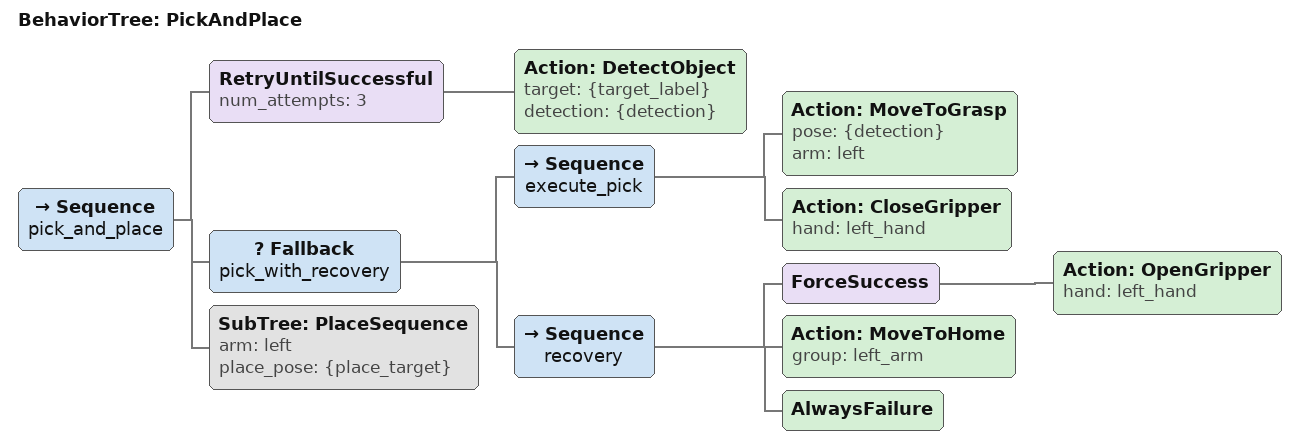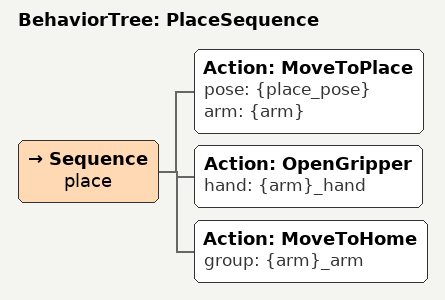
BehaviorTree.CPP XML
<root BTCPP_format="4" main_tree_to_execute="PickAndPlace">
    <BehaviorTree ID="PickAndPlace">
        <Sequence name="pick_and_place">
            <RetryUntilSuccessful num_attempts="3">
                <Action ID="DetectObject"
                        target="{target_label}"
                        detection="{detection}"/>
            </RetryUntilSuccessful>

            <Fallback name="pick_with_recovery">
                <Sequence name="execute_pick">
                    <Action ID="MoveToGrasp"
                            pose="{detection}"
                            arm="left"/>
                    <Action ID="CloseGripper"
                            hand="left_hand"/>
                </Sequence>
                <Sequence name="recovery">
                    <ForceSuccess>
                        <Action ID="OpenGripper" hand="left_hand"/>
                    </ForceSuccess>
                    <Action ID="MoveToHome" group="left_arm"/>
                    <AlwaysFailure/>
                </Sequence>
            </Fallback>

            <SubTree ID="PlaceSequence"
                     arm="left"
                     place_pose="{place_target}"/>
        </Sequence>
    </BehaviorTree>

    <BehaviorTree ID="PlaceSequence">
        <Sequence name="place">
            <Action ID="MoveToPlace"
                    pose="{place_pose}"
                    arm="{arm}"/>
            <Action ID="OpenGripper"
                    hand="{arm}_hand"/>
            <Action ID="MoveToHome"
                    group="{arm}_arm"/>
        </Sequence>
    </BehaviorTree>
</root>
